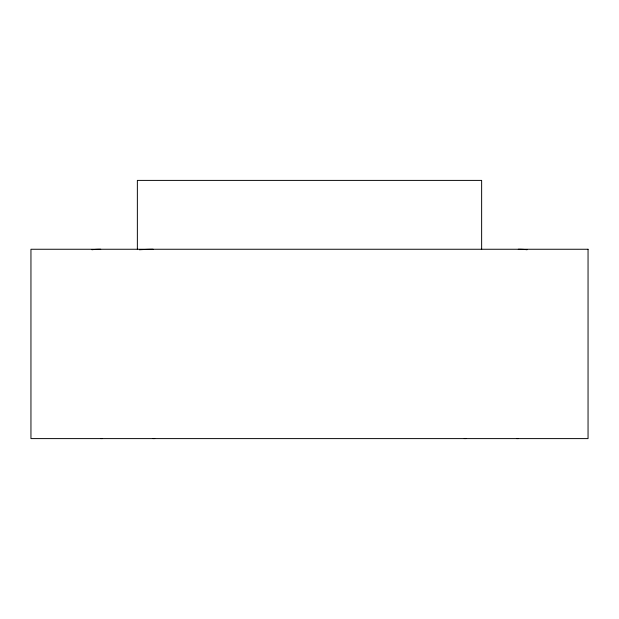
<?xml version="1.0" encoding="UTF-8"?>
<svg xmlns="http://www.w3.org/2000/svg" width="619" height="619" viewBox="0 0 619 619"><rect width="100%" height="100%" fill="white"/><g stroke="black" fill="none" stroke-linecap="round" stroke-linejoin="round"><path stroke-width="0.93" d="M481.636 249.256L481.636 180.4L137.364 180.4L137.364 249.256M518.281 249.264A37.434 3.714 -5.7 0 1 527.009 249.759M518.281 438.585A37.434 3.714 5.7 0 1 516.571 438.569M139.391 249.759A37.434 3.714 -5.7 0 1 153.133 249.264M154.735 438.569A37.434 3.714 5.7 0 1 153.133 438.585M91.991 249.759A37.434 3.714 5.7 0 1 100.719 249.264M102.429 438.569A37.434 3.714 -5.7 0 1 100.719 438.585M465.867 438.585A37.434 3.714 -5.7 0 1 464.265 438.569M588.05 249.256L30.95 249.256L30.95 438.6L588.05 438.6L588.05 249.256"/></g></svg>
